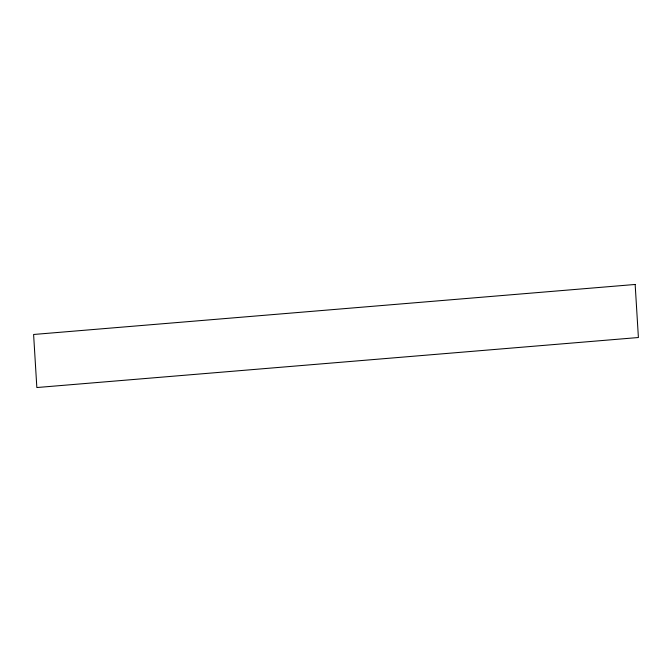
<?xml version="1.0" encoding="UTF-8"?>
<svg xmlns="http://www.w3.org/2000/svg" width="672" height="672" viewBox="0 0 672 672"><rect width="100%" height="100%" fill="white"/><g stroke="black" fill="none" stroke-linecap="round" stroke-linejoin="round"><path stroke-width="1.01" d="M635.158 284.466L33.6 334.48L36.842 387.534L638.4 337.52L635.158 284.466"/></g></svg>
